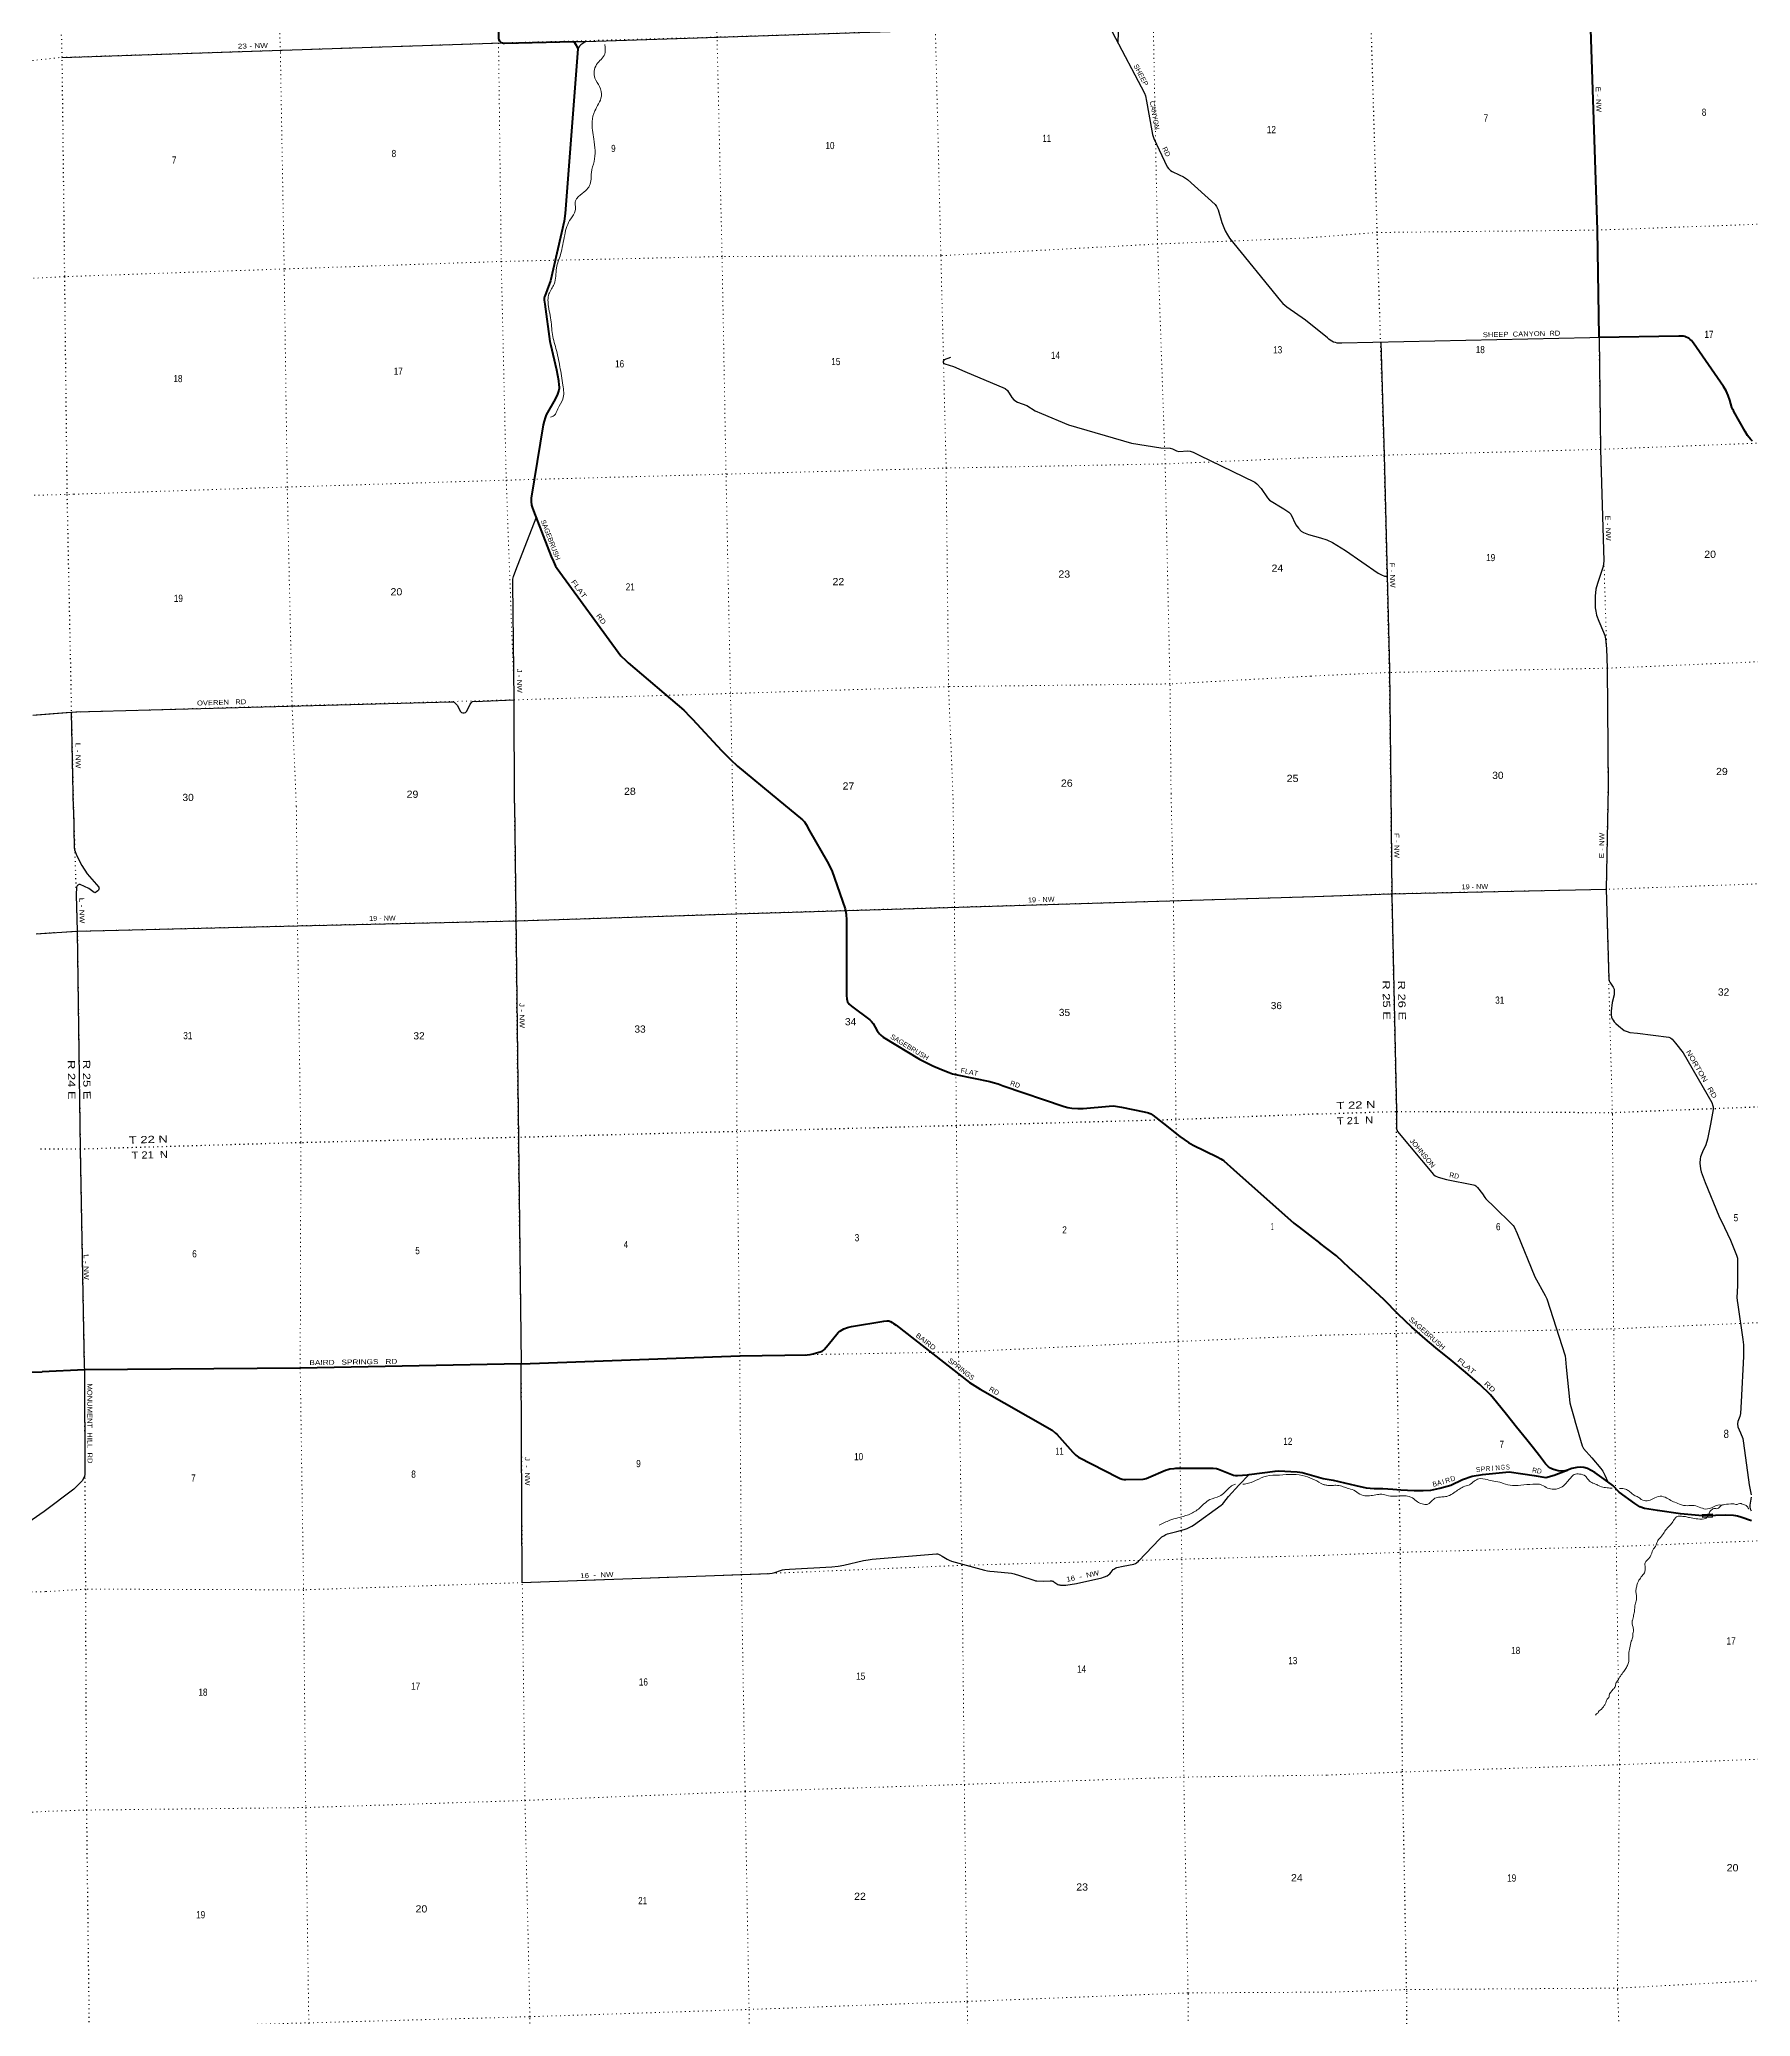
# Model space of a CAD drawing. Header units: feet. Extents: x 248627 to 501257, y -181930 to 5472.
# Drawn here: x 311540 to 353216, y -73098 to -24946 of the extents above; entities that cross this region are included whole.
import ezdxf
from ezdxf.enums import TextEntityAlignment as Align

# ---------------------------------------------------------------- set-up
doc = ezdxf.new("R2010")
doc.units = ezdxf.units.FT
doc.header["$LTSCALE"] = 70
doc.linetypes.add('DOTTED', pattern=[1.5, 0.3, -1.2])
for name, color, linetype, lineweight in [('26', 7, 'Continuous', 40), ('27', 7, 'Continuous', 40), ('29', 7, 'Continuous', 25), ('39', 7, 'Continuous', 13), ('6', 7, 'DOTTED', 25), ('61', 7, 'Continuous', 13), ('7', 7, 'DOTTED', 13)]:
    doc.layers.add(name, color=color, linetype=linetype, lineweight=lineweight)
doc.layers.add('30', color=7, linetype='Continuous')

msp = doc.modelspace()

# ---------------------------------------------------------------- linework, layer by layer
at = {"layer": '26'}
msp.add_line((312632.19, -57349.68), (311607.68, -57397.95), dxfattribs=at)
for points in [[(349526.83, -32206.41), (349526.43, -32175.42), (349493.48, -29587.91), (349311.33, -24209.83), (349161.01, -18876.92)], [(322613.8, -19720.85), (322719.78, -24897.91), (322723.62, -24931.32), (322732.3, -24957.39), (322746.78, -24980.56), (322765.59, -24999.39), (322787.3, -25016.77), (322814.81, -25028.36), (322843.76, -25031.26), (322860.24, -25031.19), (322864.25, -25033.21), (324553.21, -24991.42)], [(324553.21, -24991.42), (324613.29, -25085.57), (324653.35, -25170.9)], [(324653.35, -25170.9), (324345.22, -29185.23), (324318.69, -29368.4), (323987.87, -30821.35), (323902.97, -31038.59), (323870.06, -31130.27), (323840.27, -31209.58), (323832.43, -31243.24), (323836.04, -31290.31), (323851.95, -31392.85), (323968.63, -32301.31), (323982.25, -32369.35), (324132.03, -32988.39), (324177.71, -33252.29), (324191.4, -33366.55), (324195.74, -33396.97), (324194.3, -33443.32), (324188.51, -33485.32), (324179.82, -33511.39), (324153.77, -33585.26), (324100.34, -33709.18), (323884.53, -34084.94), (323854.09, -34157.56), (323829.53, -34238.47), (323809.49, -34332.62), (323516.17, -36113.89), (323512.53, -36198.1), (323523.84, -36287.08), (323538.58, -36340.04), (323573.82, -36422.13), (324003.71, -37534.8), (324055.72, -37659.78), (324110.35, -37775.38), (324145.84, -37829.17), (325703.51, -39953.68), (325819.84, -40071.05), (325877.74, -40126.09), (327230.7, -41282.73), (327391.81, -41444.1), (327445.37, -41500.77), (328153.46, -42265.83), (328370.14, -42479.85), (328538.22, -42643.35), (329523.8, -43453.57)], [(353266.16, -34732.42), (353214.85, -34677.83), (353144.8, -34588.97), (353084.42, -34493.27), (352813.66, -34008.21), (352799.73, -33983.26), (352788.09, -33958.21), (352764.24, -33906.85), (352733.83, -33819.43), (352712.73, -33729.32), (352673.94, -33615.64), (352621.65, -33502.06), (352557.78, -33394.57), (351827.5, -32345.47), (351821.88, -32336.14), (351800.43, -32305.44), (351775.89, -32277.15), (351748.53, -32251.58), (351718.64, -32229.01), (351686.56, -32209.69), (351652.64, -32193.82), (351617.24, -32181.59), (351580.76, -32173.13), (351543.59, -32168.53), (351506.14, -32167.83), (351468.83, -32171.06), (349526.83, -32206.41)], [(329523.8, -43453.57), (330126.12, -43951.6), (330171.69, -44000.14), (330214.57, -44064.78), (330297.8, -44222.37), (330723.15, -44963.79), (330835.71, -45187.3), (331166.11, -46119.75), (331188.51, -46246.22), (331199.33, -46399.08), (331196.61, -48231.73), (331201.72, -48309.13), (331210.33, -48352.2), (331223.25, -48384.51), (331242.62, -48416.82), (331264.15, -48440.52), (331319.87, -48491.29), (331765.84, -48821.52), (331807.69, -48859.46), (331843.88, -48914.75), (331943.47, -49088.15), (331973.44, -49133.02), (332001.43, -49163.17), (332031.56, -49197.64), (332091.04, -49248.59), (332972.68, -49784.37), (333302.69, -49943.98), (333507.19, -50034.45), (333698.78, -50107.68), (333780.64, -50136.22), (333894.67, -50165.84), (334690.06, -50324.16), (334772.84, -50345.76), (334892.41, -50384.47), (335010.81, -50427.55), (336495.2, -50936.76), (336589.76, -50960.66), (336688.79, -50973.58), (336833.01, -50982.2), (336962.02, -50978.63), (337597.82, -50922.78), (337689.76, -50919.73), (337745.73, -50926.2), (337897.64, -50949.55), (338450.09, -51060.35), (338556.2, -51090.98), (338605.71, -51114.67), (338660.6, -51147.15), (338919.39, -51347.86), (339312.93, -51666.96), (339526.48, -51810.09), (339637.91, -51871.79), (340221.83, -52155.93), (340318.14, -52207.8), (340352.58, -52229.34), (340388.42, -52257.62), (340627.24, -52464.74), (342095.54, -53775.27), (342221.82, -53869.64), (342724.69, -54265.99)], [(348761.08, -59788.43), (348678.19, -59816.11), (348535.16, -59807.83), (348472.85, -59794.91), (348389.88, -59767.23), (348345.63, -59745.09), (348299.53, -59711.88), (348224.79, -59639), (348074.57, -59443.79), (347934.68, -59258.36), (347768.11, -59053.52), (347520.31, -58748.21), (347272.3, -58434.86), (347030.59, -58131.4), (346884.95, -57956.19), (346624.65, -57707.56), (346276.42, -57406.93), (345928.41, -57114.35), (345553.94, -56810.4), (345294.41, -56589.91), (344970.73, -56304.73), (344638.3, -55993.63), (344290.68, -55642.68), (343745.83, -55142.03), (343442.36, -54860.35), (343132.74, -54574.79), (342896.32, -54389.91), (342724.69, -54265.99)], [(323273.17, -57197.69), (328595.13, -57005.47), (330235.37, -56985.27), (330313.76, -56973.44), (330387.52, -56956.33), (330581.36, -56900.45), (330602.21, -56889.44), (330625.89, -56874.36), (330650.73, -56848.84), (330749.2, -56740.32), (330992.78, -56437.85), (331013.91, -56417.18), (331047.81, -56394.03), (331133.86, -56352.72), (331217.87, -56316.49), (331252.86, -56305.18), (331315.54, -56291.02), (332102.64, -56159.92), (332177.42, -56155.48), (332200.57, -56154.95), (332225.32, -56158.18), (332246.85, -56163.56), (332268.37, -56172.18), (332307.12, -56193.72), (332339.41, -56216.33), (332405.82, -56261.14), (334188.99, -57652.55), (334451.17, -57815.65), (336205.05, -58816.19), (336289.53, -58888.33), (336321.39, -58916.78), (336707.05, -59354.84), (336780.34, -59422.51), (336849.8, -59471.06), (337813.14, -59971.13), (337864.2, -59992.24), (337910.24, -60007.63), (337954.61, -60015.93), (338002.84, -60018.03), (338420.58, -60012.45), (338464.79, -60005.16), (338494.93, -59994.39), (338554.44, -59971.76), (338963.04, -59795.17), (339022.33, -59774.69), (339068.92, -59763.04), (339175.14, -59749.03), (339222.53, -59746.69), (340125.21, -59741.85), (340207.36, -59754.23), (340259.03, -59767.15), (340624.51, -59912.01), (340672.34, -59922.24), (340719.12, -59922.37), (340961.86, -59903.87), (341008.31, -59897.61)], [(323273.81, -57197.76), (317888.64, -57308.24), (312632.19, -57349.68)], [(308420.35, -57451.75), (311607.68, -57397.95)], [(341008.31, -59897.61), (341635.19, -59813.1), (341717.45, -59809.15), (342175.95, -59833.49), (342240.54, -59839.31), (342296.77, -59849.42), (342811.31, -59990.48)], [(342811.31, -59990.48), (343048.79, -60034.15), (343324.12, -60099.26), (343599.39, -60162.37), (343854.52, -60223.99), (344052.03, -60238.87), (344259.09, -60235.37), (344500.92, -60253.09), (344700.5, -60269.92), (345022.73, -60285.5), (345244.08, -60289.67), (345430.87, -60280.68), (345650.66, -60228.56), (345920.08, -60152.98), (346202.07, -60022.75), (346434.93, -59934.06), (346685.24, -59895.21), (347016.29, -59866.29), (347335.17, -59833.68), (347674.37, -59881.01), (347945.07, -59924.11), (348227.83, -59966.91), (348433.55, -59915.16), (348711.08, -59809.96), (348761.08, -59788.43)], [(352043.55, -60902.02), (351514.55, -60853.52), (350951.33, -60777.92), (350636.2, -60727.94), (350522.38, -60684.68), (350399.46, -60603.43), (350017.68, -60325.83), (349864.35, -60162.89), (349648.93, -60009.65), (349421.11, -59844.66), (349243.49, -59748.77), (349156.93, -59726.15), (349083.77, -59718.81), (348987.83, -59726.15), (348861.52, -59754.9), (348761.08, -59788.43)], [(353245.02, -61028.94), (352978.96, -60935.39), (352901.21, -60910.69), (352858.8, -60900.54), (352802.83, -60893.79), (352595.5, -60887.21), (352366.45, -60895.3), (352043.55, -60902.02)]]:
    msp.add_lwpolyline(points, dxfattribs=at)
at = {"layer": '29'}
for p, q in [((312083.48, -25380.4), (322814.81, -25028.36)), ((324553.21, -24991.42), (324844.74, -24990.19)), ((312365.13, -43696.83), (312314.74, -41331.76)), ((323105.46, -43546.09), (323273.81, -57197.76)), ((323298.56, -62530.05), (323273.17, -57197.69))]:
    msp.add_line(p, q, dxfattribs=at)
for points in [[(338537.26, -19187.44), (338615.57, -23632.41), (338597.87, -23675.63), (338559.63, -23710.82), (338093.49, -23957.42), (338044.04, -23996.41), (337958.99, -24092.01), (337896.32, -24227.6), (337845.51, -24378.01), (337821.31, -24517.04), (337808.21, -25017.4)], [(324844.74, -24990.19), (324723.92, -25078.46), (324695.8, -25107.29), (324653.35, -25170.9)], [(324844.74, -24990.19), (337445.75, -24582.94)], [(337670.56, -24754.7), (338453.5, -26248.89), (338480.08, -26318.12), (338503.35, -26444.34), (338634.49, -27173.62), (338653.78, -27262.44), (338686.38, -27352.97), (339010.61, -28046.53), (339037.37, -28086.56), (339054.74, -28106.83), (339092.38, -28138.7), (339126.98, -28161.61), (339295.7, -28240.6), (339407.93, -28289.33), (339500.53, -28357.94), (340172.77, -28961.81), (340211.28, -29014.95), (340246.88, -29096.92), (340342.73, -29401.23), (340422.73, -29602.81), (340473.27, -29700.02), (340526.88, -29786.33), (341764.15, -31309.92), (341820.87, -31372.88), (341922.66, -31457.34), (342375.32, -31776.5)], [(349526.83, -32206.41), (349305.27, -32210.45), (343260.17, -32342.82), (343238.31, -32344.27), (343193.03, -32343.75), (343148.04, -32338.5), (343103.86, -32328.57), (343060.95, -32314.09), (343019.79, -32295.19), (342980.84, -32272.1), (342944.51, -32245.06), (342911.2, -32214.38), (342378.04, -31778.42)], [(349526.75, -32200.42), (349561.49, -34927.79), (349637.79, -37372.79)], [(333727.76, -32686.56), (333579.37, -32749.77), (333573.18, -32750.94), (333549.95, -32779.21), (333554.15, -32804.44), (333562.56, -32825.47), (333593.77, -32845.39), (333799.29, -32911.64), (334075.5, -33032.12), (335063.07, -33441.63), (335121.87, -33491.96), (335221.33, -33668.79), (335273.22, -33723.42), (335364.69, -33775.25), (335588.4, -33857.57), (335794.24, -33988.13), (335943.32, -34050.87)], [(344208.76, -32325.01), (344294.14, -35070.51), (344422.96, -40287.55), (344457.97, -43230.72)], [(335943.32, -34050.87), (336600.62, -34327.47), (338141.84, -34779.08), (338850.51, -34887.33), (339079.9, -34897.29), (339140.07, -34911.57), (339235.12, -34961.55), (339291.39, -34978.87), (339509.95, -34962.04), (339565.09, -34969.46), (339640.24, -34999.9), (339788.9, -35071.87), (341140.01, -35726.55), (341195.39, -35771.67), (341293.69, -35885.26), (341453.74, -36110.3), (341502.22, -36162.82), (341847.36, -36379.47), (341972.96, -36461.43), (342019.01, -36510.04), (342143.01, -36769.26), (342204.13, -36848.37), (342274.51, -36917.93), (342330.23, -36953.52), (342449.94, -37000.27)], [(323105.46, -43546.09), (323105.04, -41039.52), (323064.76, -38195.63), (323071.6, -38089.09), (323084.21, -38026), (323139.58, -37868), (323640.56, -36594.88)], [(342449.94, -37000.27), (342739, -37080.15), (342895.21, -37129.72), (343036.18, -37198.35), (343347.73, -37394.71), (344151.12, -37942.18), (344230.63, -37986.89), (344301.11, -38014.25), (344365.8, -38016.78)], [(349637.79, -37372.79), (349640.83, -37643.1), (349624.09, -37777.17), (349598.97, -37881.91), (349485.92, -38191.94), (349448.24, -38330.2), (349431.49, -38501.98), (349435.68, -38791.07), (349448.24, -38870.67), (349469.18, -38967.03), (349519.42, -39109.48), (349636.65, -39377.62), (349670.14, -39461.41), (349686.89, -39541.02), (349712.91, -39779.9)], [(349712.91, -39779.9), (349727.83, -40258.11), (349747.55, -43153.28)], [(311378.6, -41402.74), (312425.13, -41323.39), (321559.03, -41080.08), (321611.73, -41080.08), (321642.54, -41081.55), (321709.47, -41154.62), (321790.7, -41309.34), (321819.07, -41333.9), (321848.49, -41346.52), (321882.11, -41346.52), (321915.57, -41337.43), (321945.16, -41304.46), (322027.21, -41132.39), (322067.05, -41085.76), (322088.07, -41068.94), (322129.09, -41063.3), (322189.31, -41066.26), (322326.07, -41058.17), (323104.9, -41029.36)], [(344457.97, -43230.72), (344483.27, -45794.17), (344594.89, -51047.1), (344591.34, -51475.5), (344606.56, -51515.86), (344618.22, -51539.2), (345491.19, -52589.43), (345539.56, -52624.58), (345607.59, -52653.75), (345808.34, -52710.61), (346472.57, -52842.43), (346497.84, -52852.15), (346523.1, -52867.71), (346565.87, -52908.56), (346687.29, -53059.29), (346742.75, -53151.7), (346768.02, -53182.82), (346812.52, -53225.63), (346938.91, -53341.86), (347432.82, -53828.97), (347460, -53867.5), (347530.47, -54025.82), (347959.64, -55079.14), (348218.28, -55539.97), (348253.07, -55621.98), (348700.14, -57006.89), (348709.96, -57087.32), (348725.24, -57279.47), (348816.15, -58149.82), (348836.21, -58243.98), (348933.86, -58584.84), (348933.93, -58588.85), (349114.84, -59201.23), (349129.72, -59234.04), (349149.16, -59265.16), (349354.52, -59489.99), (349569.59, -59747.09), (349615.66, -59817.57), (349668.15, -59910.94), (349739.39, -60074)], [(349747.55, -43153.28), (349702.08, -45639.75), (349765.34, -47825.99), (349775.07, -47870.73), (349788.66, -47903.79), (349870.11, -48026), (349893.64, -48074.96), (349897.51, -48113.86), (349893.28, -48210.01), (349848.26, -48397.12), (349821.74, -48609.98), (349823.66, -48703.24), (349833.38, -48755.76), (349850.99, -48797.9), (349868.37, -48833.56), (349899.47, -48872.46), (349938.34, -48911.36), (350002.41, -48969.84), (350140.5, -49078.65), (350209.47, -49108.82), (350276.56, -49129.22), (350467.08, -49150.79), (351225.36, -49246.87), (351271.78, -49261.49), (351306.77, -49292.61), (351392.33, -49388.5), (351574.95, -49626.07), (352275.77, -50839.38), (352301.98, -50914.84), (352309.75, -50945.97), (352306.73, -51009.24), (352244.51, -51366.98), (352172.29, -51726.88), (352128.43, -51863.86), (352045.08, -52039.56), (352002.63, -52155.83), (351990.97, -52210.29), (351983.19, -52315.33), (351994.86, -52455.38), (352015.08, -52523.04), (352109.86, -52788.07), (352444.59, -53596.4), (352585.93, -53884.74), (352727.56, -54191.11), (352877.34, -54556.1), (352896.77, -54630.02), (352899.16, -54727.48), (352902.85, -55304.62), (352887.54, -55587.45), (352889, -55657.04), (352904.59, -55765.55), (353032.84, -56606.25), (353045.41, -56739.31), (353048.19, -57023.86), (352992.53, -58129.04), (352969.16, -58409.99), (352958.98, -58485.24), (352908.44, -58605.84), (352900.67, -58660.3), (352910.41, -58735.61), (352975.14, -58884.88), (353028.96, -59022.09), (353047.54, -59132.24), (353187.04, -60146.11), (353233.06, -60389.52)], [(312365.13, -43696.83), (312381.12, -44634.02), (312388.54, -44680.78), (312447.91, -44828.66), (312571.46, -45063.99), (312702.36, -45264.99), (312980.7, -45590.26), (312987.31, -45607.27), (312988.6, -45624.73), (312987.31, -45640.9), (312976.19, -45664.77), (312960.17, -45680.99), (312929.15, -45707.51), (312907.18, -45722.38), (312887.79, -45725.62), (312870.68, -45720.87), (312739.91, -45624.48), (312533.64, -45529.67), (312512.96, -45526.44), (312500.03, -45527.08), (312485.82, -45530.96), (312469.01, -45541.96), (312453.5, -45559.42), (312441.38, -45591.27), (312435.06, -45774.46), (312459.01, -46664.97), (312532.64, -51979.84), (312630.23, -57274.76), (312632.19, -57349.68), (312641.88, -59885.74), (312632.06, -59942.23), (312614.87, -59986.44), (312585.42, -60042.93), (312565.78, -60067.5), (312526.5, -60101.88), (312466.45, -60163.42), (312375.03, -60250.87), (311654.4, -60794.78)], [(342596.89, -45820.73), (344448.92, -45750.58), (349701.11, -45642.67)], [(311460.85, -46724.67), (312459.01, -46664.97), (317826.02, -46531.54), (323182.2, -46412.48), (328516.88, -46237.67), (342596.89, -45820.73)], [(323298.56, -62530.05), (329324.8, -62309.08), (329384.94, -62301.71), (329448.18, -62285.93), (329588.82, -62235.64), (329636.18, -62222.71), (329694.3, -62211.94), (329808.26, -62202.86), (330841.76, -62143.82), (330993.44, -62129.01), (331130.32, -62104.34), (331611.26, -61993.31), (331724.56, -61972.72), (331820.07, -61958.84), (333391.38, -61831.68), (333413.59, -61832.29), (333437.27, -61836.6), (333471.71, -61853.83), (333522.94, -61885.68), (333650.38, -61962.61), (333697.52, -61985.21), (333754.79, -62006.76), (334558.81, -62228.62), (334632, -62245.85), (334686.9, -62253.39), (334791.38, -62261.38), (335213.95, -62300.03), (335246.05, -62305.62), (335282.65, -62314.78), (335407.8, -62354.91), (335781.75, -62481.03), (335800.88, -62485.48), (335829.41, -62488.71), (335986.85, -62491.4), (336160.38, -62483.33), (336178.4, -62484.66), (336197.71, -62487.57), (336213.39, -62491.13), (336230.34, -62497.33), (336248.9, -62507.82), (336347.66, -62572.72), (336372.14, -62583.21), (336389.64, -62587.8), (336411.43, -62592.9), (336429.46, -62594.26), (336453.41, -62595.06), (336484.35, -62594.26), (336535.07, -62590.19), (336795.47, -62549.21), (337419.76, -62413.02), (337458.96, -62399.86), (337482.11, -62391.78), (337545.61, -62361.62), (337586.51, -62335.78), (337612.83, -62314.86), (337645.71, -62278.7), (337691.36, -62214.75), (337704.91, -62202.23), (337729.66, -62183.92), (337754.42, -62169.92), (337780.78, -62160.77), (337932.85, -62127.8), (338193.11, -62078.77), (338235, -62067.07), (338247.91, -62061.68), (338260.83, -62051.99), (338310.35, -62008.17), (338824.76, -61465.15), (338880.79, -61414.41), (338922.76, -61387.49), (338974.43, -61359.49), (339017.43, -61344.85), (339050.85, -61333.64), (339241.36, -61286.41), (339424.87, -61232.93), (339493.75, -61210.32), (339560.87, -61181.93), (339608.92, -61158.62), (339649.82, -61130.62), (340326.42, -60640.4), (340361.81, -60608.82), (340388.19, -60579.2), (340499.47, -60435.87), (340749.49, -60155.43), (341008.31, -59897.61)], [(353230.25, -60448.05), (353201.96, -60642.38), (353204.1, -60682.95), (353211.68, -60731.86), (353235, -60782.43)], [(311654.4, -60794.78), (310990.5, -61257.06)]]:
    msp.add_lwpolyline(points, dxfattribs=at)
at = {"layer": '39'}
for points in [[(325308.1, -25068.09), (325306.65, -25305.26), (325108.39, -25553.05), (325066.84, -25884.41), (325183.82, -26091.71), (325224.9, -26328.72), (325065.12, -26686.6), (324999.92, -26943.85), (325042.9, -27372.3), (325048.06, -27920.4), (324982.94, -28181.68), (324939.22, -28505.02), (324843.04, -28625.83), (324666.87, -28772.41), (324607.94, -28844.12), (324589.31, -29114.56), (324478.55, -29310.23), (324331.59, -29704.14), (324230.67, -30183.8), (324132.66, -30510.22), (324074.24, -30902.38), (323948.3, -31142.69), (323938.2, -31450.63), (324010.06, -31881.99), (324024.43, -32078.49), (324118.31, -32467.53), (324216.03, -32915.05), (324287.9, -33362.99), (324286.59, -33707.75), (324164.46, -33937.91), (324073.3, -34106.99), (323983.44, -34143.03)], [(340675.57, -60135.58), (340634.73, -60147.67), (340526.31, -60215.65), (340281.96, -60427.04), (340049.08, -60509.16), (339769.14, -60739.84), (339524.12, -60876.73), (339266.78, -60951.59), (339069.42, -61012.41), (338811.59, -61129.58)], [(342810.5, -60142.63), (342368.88, -59937.45), (342075.02, -59897.25), (341740.88, -59910.17), (341425.43, -59938.59), (340924.15, -60124.12), (340852.77, -60132.73)], [(342805.98, -60141.68), (342814.11, -60143.38), (342897.44, -60160.29), (343000.48, -60166.35), (343119.15, -60159.69), (343261.24, -60184.39), (343389.98, -60227.77), (343555.42, -60281.81), (343700.33, -60376.98), (343863.28, -60419.02), (344009.88, -60405.22), (344166.14, -60380.96), (344206.23, -60375.36), (344340.44, -60404.4), (344562.96, -60423.94), (344752.07, -60414.54), (344900.04, -60434.97), (344981.91, -60466.06), (345104.85, -60566.13), (345217.64, -60614.16), (345343.07, -60625.39), (345501.1, -60494.17), (345618.23, -60449.26), (345720.8, -60443.23), (345848.88, -60420.08), (345990.97, -60343.93), (346112.61, -60260.52), (346218.95, -60197.88), (346368.13, -60147.68), (346483.65, -60062.49), (346600.14, -60001.47), (346802.53, -60021.79), (346965.16, -60055.77), (347160.47, -60100.58), (347191.22, -60113.49), (347418.97, -60163.08), (347692.61, -60150.37), (347992.26, -60132.61), (348099.41, -60140.52), (348241.35, -60211.61), (348384.09, -60252.42), (348510.8, -60245.45), (348627.69, -60194.5), (348752.07, -60078.71), (348838.69, -59976.5), (348924.26, -59898.53), (349052.75, -59885.45), (349195.97, -59938.34), (349255.47, -60014.67), (349349.34, -60093.69), (349470.27, -60143.42), (349550.45, -60182.64), (349686.83, -60215.63), (349824.5, -60230.42), (349848.3, -60231.07)], [(350025.3, -60235.68), (350074.71, -60236.77), (350198.85, -60266.21), (350279.44, -60315.49), (350356.65, -60381.05), (350383.62, -60400.16), (350478.22, -60446.89), (350557.04, -60502.3), (350699.53, -60537.06), (350840.82, -60491.2), (351013.58, -60425.96), (351176.69, -60472.03), (351306.55, -60543.59), (351445.99, -60602.68), (351629.55, -60656.01), (351806.66, -60649.09), (351969.52, -60689.11), (352120.72, -60739.68), (352333.51, -60675.09), (352510.35, -60642.71), (352517.87, -60645.6)], [(352209.01, -60862.67), (352240.57, -60779.92), (352272.06, -60754.94), (352279.93, -60748.7), (352323.59, -60727.42), (352416.15, -60728.99), (352494.65, -60658.49), (352536.3, -60637.26), (352580.34, -60630.06), (352786.95, -60610.49), (352813.19, -60613.82), (352857.86, -60628.73), (352983.86, -60603.25), (352998.08, -60608.91), (353093.55, -60642.6), (353151.32, -60695.4), (353155.5, -60701.32), (353166.28, -60727.19), (353172.12, -60734.32)], [(349444.02, -65757.72), (349451.56, -65739.41), (349516.38, -65683.36), (349518.05, -65671.25), (349553.22, -65634.09), (349654.72, -65522.75), (349693.08, -65455.33), (349742.44, -65349.39), (349763.93, -65326.69), (349772.7, -65280.17), (349875.1, -65128.56), (349926.96, -65040.66), (349944.94, -64963.73), (349954.66, -64951.4), (350037.57, -64822.43), (350047.22, -64808.09), (350128.52, -64693.25), (350194.23, -64596.94), (350217.06, -64550.06), (350239.79, -64499.14), (350251.3, -64406.29), (350251.42, -64265.43), (350275.61, -64121.93), (350313.3, -63957.95), (350352.5, -63848.26), (350353.4, -63807.99), (350350.44, -63773.86), (350362.73, -63709.15), (350356.2, -63618.78), (350337.63, -63456.28), (350339.47, -63450.2), (350370.08, -63320.61), (350391.41, -63219.43), (350395.6, -63152.93), (350399.96, -63092.45), (350418.44, -63033.61), (350439.4, -62918.35), (350434.37, -62809.84), (350425.11, -62765.82), (350422.27, -62735.71), (350441.7, -62638.61), (350461.25, -62545.53), (350499.5, -62474.09), (350576.99, -62367.4), (350642.6, -62267.07), (350647.62, -62230.72), (350647.4, -62222.68), (350645.91, -62095.95), (350643.29, -62073.88), (350712.85, -61971.42), (350757.63, -61917.92), (350797.83, -61844.42), (350854.45, -61710.11), (350889.46, -61666.93), (350923.4, -61585.54), (350961.48, -61508.07), (350998.33, -61458.8), (351093.47, -61335.55), (351168.9, -61226.9), (351278.33, -61111.31), (351288.1, -61100.99), (351359.45, -60990.44), (351382.35, -60955.93)], [(351634.42, -60924.13), (351566.24, -60919.26), (351503.17, -60911.61), (351451.15, -60911.81), (351416.54, -60926.12), (351399.25, -60940.38), (351382.37, -60957.38)], [(351632.66, -60923.12), (351681.86, -60939.63), (351732.37, -60948.35), (351891.97, -60974.3), (351932.34, -60979.26), (352132.86, -60958.35), (352209.01, -60862.67)]]:
    msp.add_spline(points, degree=3, dxfattribs=at)
at = {"layer": '6'}
for points in [[(344457.97, -43230.72), (344422.84, -40361.9), (344294.14, -35070.51), (344124.41, -29645.67), (343970.06, -24312.91), (343862.27, -19042.92), (343811.93, -13690.31), (343762.03, -8406.16), (343701.57, -3108.29), (343643.19, 2131.26), (343629.15, 2613.24)], [(311636.77, 2149.28), (311546.78, 1089.53), (311694.49, -4167.92), (311788.86, -9474.8), (311868.77, -14763.83), (311955.83, -20107.13), (312085.11, -25447.58), (312146.58, -30720.84), (312206.74, -36028.4), (312314.74, -41331.76), (312365.13, -43696.83)], [(344907.81, -83151.99), (344852.55, -77904.24), (344842.96, -72492.7), (344740.43, -67092.45), (344688.76, -61693.4), (344595.82, -56508.93), (344595.71, -51083.07), (344483.27, -45794.17), (344457.97, -43230.72)], [(312365.13, -43696.83), (312459.01, -46664.97), (312531.28, -51973.56), (312632.19, -57349.68), (312657.23, -62690.02), (312681.7, -68070.66), (312746.72, -73401.63), (312807.43, -78781.09), (312841.55, -84205.72)], [(342667.96, -51115.89), (344601.16, -51052.05), (349829.62, -51080.64), (355123.11, -50870.71), (360396.62, -50628.44), (364429.38, -50529.79)], [(342667.96, -51115.89), (339229.99, -51255.33), (333873.42, -51401.94), (328528.79, -51544.14), (323218.46, -51687.22), (317895.54, -51816.62), (312531.28, -51973.56), (311533.03, -51971.82)]]:
    msp.add_lwpolyline(points, dxfattribs=at)
at = {"layer": '61'}
for p, q in [((352041.67, -60867.46), (352291.52, -60858.68)), ((352291.52, -60858.68), (352294.15, -60933.64))]:
    msp.add_line(p, q, dxfattribs=at)
msp.add_lwpolyline([(352294.15, -60933.64), (352044.31, -60942.42), (352041.67, -60867.46)], dxfattribs=at)
msp.add_lwpolyline([(352052.02, -60934.14), (352049.94, -60875.17), (352283.8, -60866.95), (352285.87, -60925.92)], close=True, dxfattribs=at)
at = {"layer": '7'}
for points in [[(332840.18, 2451.7), (332893.51, 1814.35), (332990.86, -3436.77), (333042.93, -8742.47), (333097.67, -14080.36), (333185.63, -19369.23), (333361.78, -24712.21), (333495.78, -30210.35), (333623.65, -35383.54), (333682.12, -40707.25), (333792.01, -43391.04)], [(339102.44, -43312.11), (339076.04, -40640.99), (338958.46, -35282.17), (338774.52, -29926.68), (338669.02, -24567.62), (338535.42, -19185.71), (338472.27, -13857.28), (338398.9, -8540.37), (338325.26, -3216.5), (338266.13, 1975.55), (338248.03, 2532.02)], [(348817.07, 2692.75), (348830.45, 2261.04), (348861.31, -2997.62), (348951.44, -8280.33), (348991.21, -13506.45), (349161.01, -18876.92), (349311.33, -24209.83), (349493.48, -29587.91), (349561.49, -34927.79), (349727.83, -40258.11), (349747.55, -43153.28)], [(317794.99, -43621.26), (317692.04, -41171.14), (317574.12, -35845.76), (317499.79, -30534.46), (317405.59, -25235.64), (317251.32, -19902.04), (317154.26, -14613.04), (317061.78, -9300.08), (316965.24, -3985.18), (316874.24, 1255.25), (316887.04, 2222.31)], [(322344.87, 2299.52), (322229.09, 1459.81), (322335.2, -3731.96), (322379.01, -9027.74), (322503.94, -14418.78), (322616.51, -19718.69), (322720.7, -25028.19), (322786.64, -30351.4), (322907.62, -35679.92), (323104.9, -41029.36), (323105.46, -43546.09)], [(328425.56, -43469.53), (328370.35, -40852.51), (328261.61, -35531.81), (328165.35, -30231.02), (328042.83, -24885.58), (327896.73, -19542.53), (327895.38, -19497.45)], [(311159.54, -25478.6), (312083.48, -25380.4), (317410.6, -25207.93), (322736.27, -25030.58), (328017.88, -24886.89), (333362.98, -24714.61), (338669.55, -24543.14), (342265.52, -24368.16)], [(370756.47, -29023.4), (365522.96, -29155.62), (360172.06, -29327.51), (354744.96, -29395.42), (349493.48, -29587.91), (344124.41, -29645.67), (342347.07, -29781.7)], [(342347.07, -29781.7), (338774.52, -29926.68), (333495.78, -30210.35), (328165.35, -30231.02), (322786.64, -30351.4), (317499.79, -30534.46), (312146.58, -30720.84), (311232.31, -30768.65)], [(342424.84, -35133.6), (344294.14, -35070.51), (349561.49, -34927.79), (354870.79, -34719.13), (360325.84, -34700.57), (365589.38, -34507.65), (370891.93, -34335.48), (371876.89, -34309.44)], [(311304.97, -36050.15), (312378.3, -36021.15), (317574.12, -35845.76), (322915.63, -35677.74), (328281.73, -35531.41), (333623.65, -35383.54), (338958.46, -35282.17), (342424.84, -35133.6)], [(371277.97, -39628.95), (370948.58, -39639.53), (365628.29, -39709.64), (360358.5, -39953.12), (354992.31, -40034.95), (349727.83, -40258.11), (344422.84, -40361.9), (342504.35, -40450.61)], [(342504.35, -40450.61), (339076.04, -40640.99), (333682.12, -40707.25), (328368.79, -40874.71), (323104.9, -41029.36), (317692.04, -41171.14), (312314.74, -41331.76), (311378.6, -41402.74)], [(339102.44, -43312.11), (339160.24, -45960.76), (339221.86, -51253.58), (339275.39, -56657.44), (339363.56, -61959.47), (339411.6, -67266.83), (339517.23, -72550.16), (339554.43, -77948.5), (339576.53, -83319.15)], [(350215.16, -81364.91), (350171.42, -77720.27), (349978.13, -72437.39), (350025.73, -66966.63), (349946.32, -61539.07), (349882.76, -56298.04), (349853.61, -51120.29), (349700.7, -45599.43), (349747.55, -43153.28)], [(317794.99, -43621.26), (317824.06, -46530.17), (317905.6, -51816.3), (317889.7, -57307.01), (317971.27, -62705.92), (318023.19, -68009.13), (318099.18, -73253.14), (318135.87, -78581.02), (318170.01, -84062.04)], [(323505.79, -83897.98), (323483.25, -78515.27), (323483.87, -73103.6), (323364.72, -67836.82), (323298.56, -62530.05), (323273.81, -57197.76), (323196.31, -51687.95), (323137.08, -46411.71), (323105.46, -43546.09)], [(328425.56, -43469.53), (328513.04, -46237.73), (328529.59, -51566.26), (328596.57, -57007.95), (328635.27, -62335.75), (328726.81, -67619.54), (328823.31, -72929.35), (328859.14, -78289.48), (328882.69, -83700.35)], [(333930.16, -57150.03), (333926.77, -56912.55), (333873.42, -51401.94), (333824.8, -46078.49), (333792.01, -43391.04)], [(342596.89, -45820.73), (344448.92, -45750.58), (349667.5, -45644.87), (355047.9, -45452.08), (360330.57, -45267.01), (365652.24, -45089.93), (368526.94, -45013.92)], [(311460.85, -46724.67), (312459.01, -46664.97), (317824.06, -46530.17), (323137.08, -46411.71), (328513.04, -46237.73), (333824.8, -46078.49), (339158.95, -45923.26), (342596.89, -45820.73)], [(361662.65, -55851.68), (360367.6, -55866.03), (355062.56, -56130.67), (349828.12, -56350.71), (345468.31, -56441.63)], [(311607.68, -57397.95), (312632.19, -57349.68), (317889.7, -57307.01), (323273.81, -57197.76), (328594.49, -57006), (333926.77, -56912.55), (339275.39, -56657.44), (342749.53, -56506.49)], [(345166.06, -56447.94), (344559.85, -56460.58), (342749.53, -56506.49)], [(280446.98, -58489.62), (280500.95, -58488.36), (285844.12, -58261.86), (291169.94, -58153.58), (296519.25, -57978.48), (301947.95, -57795.97), (307328.68, -57541.06), (311607.68, -57397.95)], [(334340.35, -83506.14), (334199.02, -78127.3), (334137.73, -72731.75), (334067.34, -67475.47), (334011.16, -62109.97), (333933.82, -57406.78)], [(342830.63, -61865.8), (344646.23, -61792.92), (349898.29, -61652.92), (355202.52, -61439.77), (359807.58, -61188.28)], [(342830.63, -61865.8), (339363.56, -61959.47), (334011.16, -62109.97), (328635.27, -62335.75), (323298.56, -62530.05), (317971.27, -62705.92), (312657.23, -62690.02), (311681.31, -62750.33)], [(311681.31, -62750.33), (307403.69, -62868.03), (301998.26, -63051.69), (296650.51, -63304.91), (291204.72, -63491.12), (285920.22, -63530.55), (280566.07, -63809.92), (280514.83, -63813.94)], [(358394.33, -66639.13), (355307.54, -66756.75), (349982.81, -66967.59), (344712.01, -67143.43), (342911.63, -67218.69)], [(311754.89, -68100.13), (312681.7, -68070.66), (318023.19, -68009.13), (323364.72, -67836.82), (328726.81, -67619.54), (334066.25, -67445.3), (339411.6, -67266.83), (342911.63, -67218.69)], [(280581.63, -69209.58), (280665.53, -69203.15), (285863.78, -68849.2), (291259.4, -68810.32), (296652.93, -68640.87), (302058.11, -68441.14), (307375.66, -68320.91), (311754.89, -68100.13)], [(342991.61, -72504.61), (344831.63, -72441.08), (349980.41, -72407.98), (355412.72, -72118.85), (356302.56, -72072.05)], [(311828.27, -73433.72), (312746.72, -73401.63), (318099.18, -73253.14), (323483.87, -73103.6), (328815.19, -72927.6), (334137.73, -72731.75), (339520.31, -72523.87), (342991.61, -72504.61)]]:
    msp.add_lwpolyline(points, dxfattribs=at)

# ---------------------------------------------------------------- texts
at = {"layer": '27'}
for s, rotation, width, p in [('E - NW', 271.94, 1.2, (349445.24, -26095.61)), ('FLAT', 306.249, 1.3, (324480.04, -38158.37)), ('RD', 306.249, 1.2, (325089.92, -38981.64)), ('SAGEBRUSH', 328.713, 1.05, (332250.88, -49263.81)), ('FLAT', 348.743, 1.1, (333966.82, -50109.37)), ('SAGEBRUSH', 318.618, 1.1, (344883.02, -56137.42)), ('BAIRD', 322.035, 1.15, (332869.78, -56531.34)), ('BAIRD   SPRINGS   RD', 0.891, 1.25, (318115.1, -57232.91)), ('SPRINGS', 322.035, 1.05, (333656.01, -57144.02)), ('FLAT', 319.945, 1.3, (346064.33, -57137.17)), ('RD', 330.296, 1.1, (334654.53, -57851.07)), ('RD', 316.314, 1.3, (346717.27, -57699.23))]:
    msp.add_text(s, height=120, rotation=rotation, dxfattribs=dict(at, width=width)).set_placement(p)
for s, rotation, p in [('SAGEBRUSH', 291.124, (323746.62, -36668.92)), ('RD', 341.066, (335173.24, -50411.68))]:
    msp.add_text(s, height=120, rotation=rotation, dxfattribs=at).set_placement(p)
for s, rotation, width, p in [('P', 5.009, 0.8, (346705.6, -59822.74)), ('R', 4.98, 0.75, (346826.95, -59812.03)), ('N', 5.723, 0.75, (347062.65, -59789.61)), ('G', 1.546, 0.65, (347188.91, -59779.04)), ('S', 359.371, 0.7, (347306.02, -59774.73)), ('S', 6.45, 0.8, (346589.17, -59835.59)), ('R', 350.975, 0.8, (347948.54, -59852.9)), ('D', 349.933, 0.85, (348063.42, -59871.75))]:
    msp.add_text(s, height=120, rotation=rotation, dxfattribs=dict(at, width=width)).set_placement(p, align=Align.CENTER)
for s, rotation, p in [('I', 6.539, (346938.93, -59800.29)), ('B', 12.982, (345540.65, -60185.2)), ('A', 14.594, (345647.15, -60157.18)), ('I', 16.174, (345744.4, -60131.99)), ('R', 18.312, (345858.86, -60096.01)), ('D', 20.207, (345985.57, -60052.19))]:
    msp.add_text(s, height=120, rotation=rotation, dxfattribs=at).set_placement(p, align=Align.CENTER)
at = {"layer": '30'}
for s, rotation, width, p in [('23 - NW', 1.879, 1.25, (316737.67, -25158.46)), ('J - NW', 270.811, 1.2, (323172.69, -40564.35)), ('OVEREN   RD', 1.664, 1.15, (315977.75, -41150.16)), ('L - NW', 270.622, 1.25, (312420.93, -42387.31)), ('L - NW', 270.877, 1.25, (312512.84, -46162.01)), ('19 - NW', 1.746, 1.1, (335942.18, -45953.53)), ('19 - NW', 1.145, 1.1, (319893.04, -46408.23)), ('J - NW', 270.625, 1.25, (323231.91, -48717.85)), ('L - NW', 270.699, 1.25, (312618.15, -54843.16)), ('MONUMENT  HILL  RD', 270.219, 1.15, (312706.48, -58654.42))]:
    msp.add_text(s, height=120, rotation=rotation, dxfattribs=dict(at, width=width)).set_placement(p, align=Align.CENTER)
for s, rotation, width, p in [('SHEEP', 297.654, 1.05, (338185.08, -25585.82)), ('RD', 295.055, 1.05, (338883.04, -27593.77)), ('SHEEP  CANYON  RD', 1.254, 1.15, (346698.04, -32197.52)), ('E - NW', 271.787, 1.2, (349681.71, -36535.87)), ('F - NW', 271.414, 1.2, (344428.8, -37688.34)), ('F - NW', 270.565, 1.2, (344538.26, -44273.24)), ('E - NW', 88.952, 1.2, (349645.81, -44888.4)), ('19 - NW', 1.177, 1.1, (346180.65, -45644.99)), ('NORTON   RD', 300.011, 1.25, (351641.61, -49601.52)), ('JOHNSON', 309.734, 1.1, (344905.51, -51775.04)), ('RD', 348.775, 0.9, (345872.28, -52651.93)), ('J  -  NW', 270.184, 1.2, (323361.4, -59470.79)), ('16  -  NW', 2.324, 1.2, (324711.49, -62422.47)), ('16  -  NW', 11.943, 1.2, (336564.52, -62513.79))]:
    msp.add_text(s, height=120, rotation=rotation, dxfattribs=dict(at, width=width)).set_placement(p)
msp.add_text('CANYON', height=120, rotation=280.194, dxfattribs=at).set_placement((338581.57, -26453.93))
at = {"layer": '6'}
for s, rotation, width, p in [('R 25 E', 271.218, 1.35, (344252.17, -47861.85)), ('R 26 E', 271.218, 1.35, (344627.36, -47866.95)), ('T 22 N', 1.892, 1.35, (343136.2, -51000.38)), ('T 21  N', 1.892, 1.15, (343146.66, -51375.24))]:
    msp.add_text(s, height=175, rotation=rotation, dxfattribs=dict(at, width=width)).set_placement(p)
for s, rotation, width, p in [('R 24 E', 270.794, 1.35, (312234.14, -50285.1)), ('R 25 E', 270.78, 1.35, (312604.13, -50280.31)), ('T 22 N', 1.676, 1.35, (314192.31, -51824.59)), ('T 21  N', 1.676, 1.15, (314227.85, -52197.84))]:
    msp.add_text(s, height=175, rotation=rotation, dxfattribs=dict(at, width=width)).set_placement(p, align=Align.CENTER)
at = {"layer": '7'}
for s, height, width, p in [('7', 175, 0.85, (346717.69, -26943.21)), ('8', 175, 0.85, (352029.43, -26802.93)), ('10', 175, 0.85, (330683.17, -27614.89)), ('11', 175, 0.65, (335973.23, -27440.21)), ('12', 175, 0.85, (341435.3, -27227.08)), ('7', 175, 0.85, (314763.8, -27968.4)), ('8', 175, 0.85, (320116.6, -27809.65)), ('9', 175, 0.85, (325462.01, -27686.48)), ('17', 175, 0.85, (352094.35, -32213.54)), ('15', 175, 0.85, (330826.45, -32876.18)), ('14', 175, 0.85, (336175.97, -32724.79)), ('13', 175, 0.85, (341588.99, -32589.93)), ('18', 175, 0.85, (346523.67, -32584.44)), ('18', 175, 0.85, (314800.94, -33290.64)), ('17', 175, 0.85, (320167.56, -33111.92)), ('16', 175, 0.85, (325559.13, -32930.83)), ('19', 175, 0.85, (346777.89, -37650.96)), ('20', 175, 1.1, (352089.8, -37570.89)), ('23', 175, 1.1, (336357.53, -38052.75)), ('24', 175, 1.1, (341549.62, -37909.44)), ('19', 175, 0.85, (314811.11, -38644.29)), ('20', 175, 1.1, (320089.43, -38484.12)), ('21', 175, 0.85, (325818.95, -38365.59)), ('22', 175, 1.1, (330855.47, -38236.71)), ('25', 175, 1.1, (341918.86, -43030.17)), ('30', 175, 1.05, (346926.87, -42955.69)), ('29', 175, 1.1, (352376.83, -42861.12)), ('30', 175, 1.05, (315022.18, -43492.94)), ('29', 175, 1.1, (320481.49, -43414.68)), ('28', 175, 1.1, (325776.65, -43343.37)), ('27', 175, 1.1, (331101.02, -43215.12)), ('26', 175, 1.1, (336420.12, -43144.4)), ('32', 176, 1.05, (352424.51, -48233.18)), ('35', 175, 1.05, (336369.43, -48730.47)), ('36', 175, 1.05, (341530.06, -48562.64)), ('31', 176, 0.85, (346997.05, -48430.77)), ('33', 175, 1.05, (326031.1, -49134.99)), ('34', 175, 1.05, (331158.86, -48956.9)), ('31', 175, 0.85, (315041.23, -49294.48)), ('32', 175, 1.05, (320647.32, -49299.97)), ('2', 175, 0.85, (336451.94, -54026.76)), ('1', 175, 0.4, (341536.09, -53942.92)), ('6', 176, 0.85, (347016.32, -53948.72)), ('5', 176, 0.85, (352805.57, -53730.82)), ('5', 175, 0.85, (320692.37, -54530.87)), ('4', 175, 0.85, (325768.15, -54381.09)), ('3', 175, 0.85, (331396.65, -54215.78)), ('6', 175, 0.85, (315258.77, -54609.5)), ('12', 175, 0.85, (341835.38, -59176)), ('7', 175.9, 0.85, (347102.49, -59250.23)), ('8', 201.1, 0.85, (352562.4, -59007.66)), ('9', 175, 0.85, (326073.76, -59718.56)), ('10', 175, 0.85, (331381.13, -59549.39)), ('11', 175, 0.65, (336281.73, -59416.93)), ('7', 175, 0.85, (315232.13, -60069.92)), ('8', 175, 0.85, (320595.03, -59975.5)), ('17', 176, 0.85, (352632.53, -64039.26)), ('13', 175, 0.85, (341956.06, -64517.06)), ('18', 175.9, 0.85, (347385.66, -64271.19)), ('17', 175, 0.85, (320591.68, -65138.62)), ('16', 175, 0.85, (326138.34, -65037.47)), ('15', 175, 0.85, (331432.64, -64896.92)), ('14', 175, 0.85, (336812.42, -64723.37)), ('18', 175, 0.85, (315409.51, -65286.89)), ('24', 175, 1.1, (342024.18, -69805.33)), ('19', 175.9, 0.85, (347288.05, -69813.5)), ('20', 175.9, 1.1, (352635.59, -69562.82)), ('21', 175, 0.85, (326120.59, -70365.1)), ('22', 175, 1.1, (331381.64, -70258.96)), ('23', 175, 1.1, (336793.19, -70032.11)), ('19', 175, 0.85, (315354.14, -70706.81)), ('20', 175, 1.1, (320698.72, -70565.17))]:
    msp.add_text(s, height=height, dxfattribs=dict(at, width=width)).set_placement(p)

doc.saveas('drawing.dxf')
